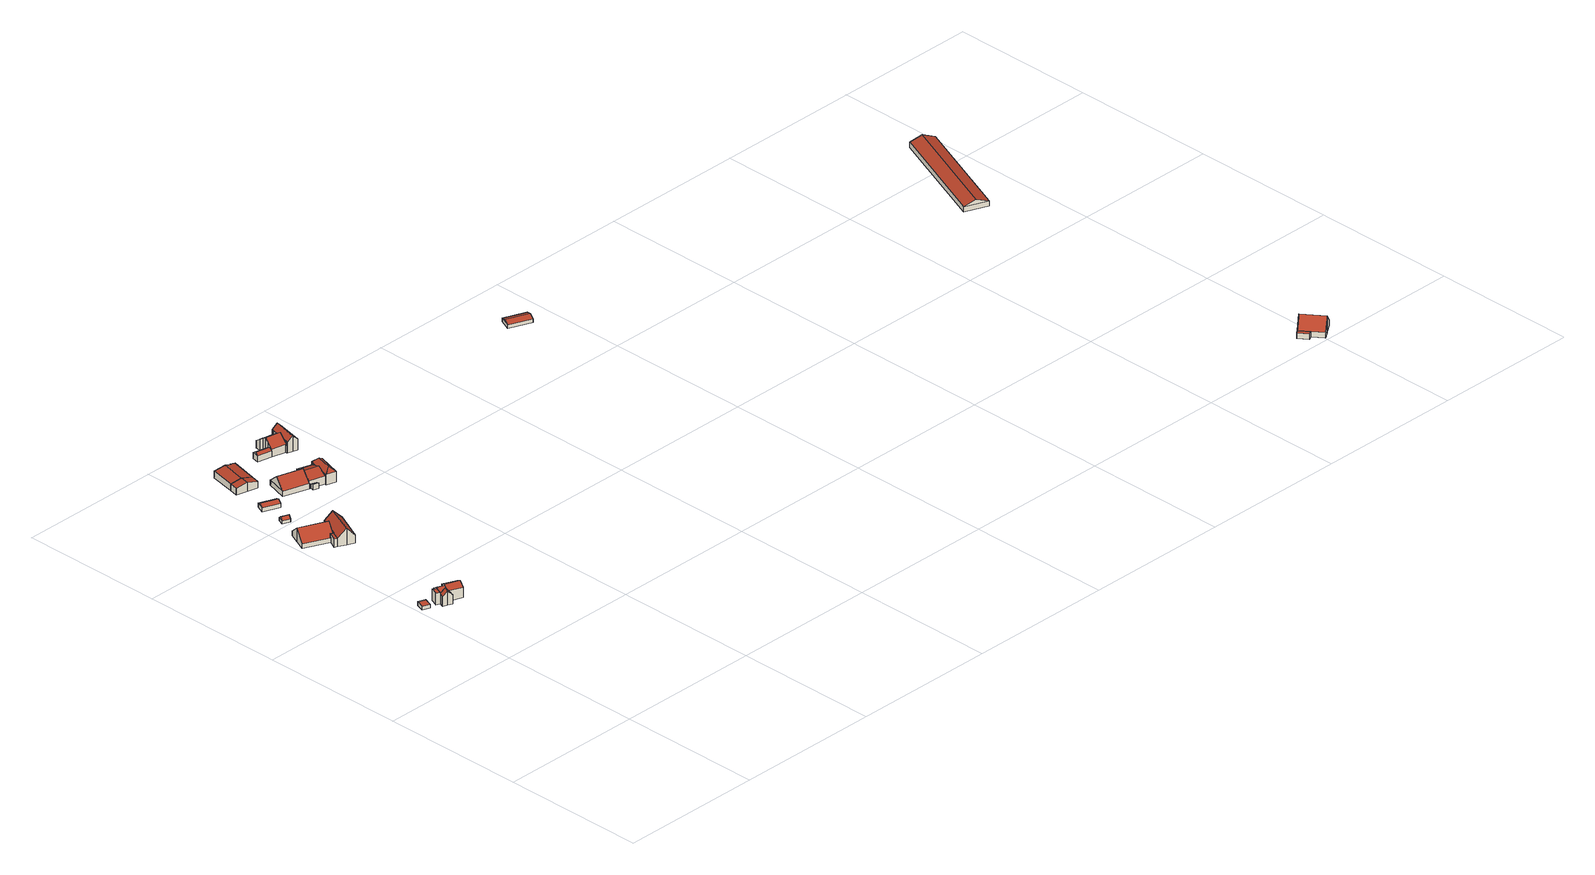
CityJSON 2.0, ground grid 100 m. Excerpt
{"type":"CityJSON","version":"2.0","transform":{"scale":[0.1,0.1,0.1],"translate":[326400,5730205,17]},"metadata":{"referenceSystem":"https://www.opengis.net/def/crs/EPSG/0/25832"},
"CityObjects":{
"building1":{"type":"Building","attributes":{"Geometrietyp2DReferenz":"3000","Gemeindeschluessel":"05170048","function":"31001_2463","roofType":"1000","measuredHeight":2.58},"address":[{"country":"Germany","locality":"Wesel","thoroughfareNumber":"1a","thoroughfareName":"Vissel"}],"geometry":[{"type":"Solid","lod":"2","boundaries":[[[[0,1,2,3]],[[4,5,1,0]],[[6,7,5,4]],[[3,2,7,6]],[[4,0,3,6]],[[1,5,7,2]]]],"semantics":{"surfaces":[{"type":"WallSurface"},{"type":"RoofSurface"},{"type":"GroundSurface"}],"values":[[0,0,0,0,1,2]]}}]},
"building2":{"type":"Building","attributes":{"Geometrietyp2DReferenz":"3000","Gemeindeschluessel":"05170048","function":"31001_1010","roofType":"1000","measuredHeight":7.97},"address":[{"country":"Germany","locality":"Wesel","thoroughfareNumber":"1a","thoroughfareName":"Vissel"}],"geometry":[{"type":"Solid","lod":"2","boundaries":[[[[8,9,10,11]],[[12,13,9,8]],[[14,15,13,12]],[[16,17,15,14]],[[18,19,17,16]],[[20,21,19,18]],[[22,23,21,20]],[[11,10,23,22]],[[20,18,16,14,12,8,11,22]],[[9,13,15,17,19,21,23,10]]]],"semantics":{"surfaces":[{"type":"WallSurface"},{"type":"RoofSurface"},{"type":"GroundSurface"}],"values":[[0,0,0,0,0,0,0,0,1,2]]}}]},
"building3":{"type":"Building","attributes":{"Gemeindeschluessel":"05170048","Geometrietyp2DReferenz":"3000","function":"31001_1010"},"address":[{"country":"Germany","locality":"Wesel","thoroughfareNumber":"1a","thoroughfareName":"Vissel"},{"country":"Germany","locality":"Wesel","thoroughfareNumber":"1b","thoroughfareName":"Vissel"}],"children":["building3-1","building3-2","building3-3"]},
"building3-1":{"type":"BuildingPart","attributes":{"roofType":"3100","measuredHeight":9.36},"parents":["building3"],"geometry":[{"type":"MultiSurface","lod":"2","boundaries":[[[24,25,26,27]],[[28,29,25,24]],[[30,31,29,28]],[[32,33,31,30]],[[27,26,34,35]],[[36,32,30,28,37]],[[24,27,35,37,28]],[[25,29,31,33,38,39,34,26]],[[32,40,41]],[[41,40,36,38,33]],[[36,37,42,43,44]],[[42,39,45,43]],[[45,38,44,43]],[[37,35,46,42]],[[34,39,42,46]]],"semantics":{"surfaces":[{"type":"WallSurface"},{"type":"RoofSurface"},{"type":"GroundSurface"},{"type":"ClosureSurface"}],"values":[0,0,0,0,0,1,1,2,0,3,0,3,3,0,3]}}]},
"building3-2":{"type":"BuildingPart","attributes":{"roofType":"3100","measuredHeight":9.64},"parents":["building3"],"geometry":[{"type":"MultiSurface","lod":"2","boundaries":[[[47,48,49,50]],[[51,52,48,47]],[[53,54,52,51]],[[55,56,54,53]],[[57,58,56,55]],[[59,60,58,57]],[[61,62,33,41]],[[50,49,62,61]],[[59,57,55,53,51,63]],[[47,50,61,41,63,51]],[[48,52,54,56,58,60,64,33,62,49]],[[59,63,65,66]],[[65,64,60,66]],[[63,40,36,44,65]],[[36,40,41,33,38]],[[65,44,38,64]]],"semantics":{"surfaces":[{"type":"WallSurface"},{"type":"RoofSurface"},{"type":"GroundSurface"},{"type":"ClosureSurface"}],"values":[0,0,0,0,0,0,0,0,1,1,2,0,3,0,3,3]}}]},
"building3-3":{"type":"BuildingPart","attributes":{"roofType":"3100","measuredHeight":8.76},"parents":["building3"],"geometry":[{"type":"MultiSurface","lod":"2","boundaries":[[[67,68,60,66]],[[69,70,68,67]],[[71,72,70,69]],[[73,74,72,71]],[[75,76,74,73]],[[46,34,76,75]],[[66,44,43,67]],[[46,75,73,71,69,67,43]],[[45,38,60,68,70,72,74,76,34]],[[43,45,39,42]],[[46,42,39,34]],[[43,44,38,45]],[[65,66,60,64]],[[44,65,64,38]]],"semantics":{"surfaces":[{"type":"WallSurface"},{"type":"RoofSurface"},{"type":"GroundSurface"},{"type":"ClosureSurface"}],"values":[0,0,0,0,0,0,1,1,2,3,3,3,3,3]}}]},
"building4":{"type":"Building","attributes":{"Geometrietyp2DReferenz":"3000","Gemeindeschluessel":"05170048","function":"31001_2720","roofType":"3100","measuredHeight":9.99},"address":[{"country":"Germany","locality":"Wesel","thoroughfareNumber":"10","thoroughfareName":"Vissel"}],"geometry":[{"type":"Solid","lod":"2","boundaries":[[[[77,78,79,80]],[[81,82,78,77]],[[83,84,82,81]],[[85,86,84,83]],[[87,88,86,85]],[[89,90,88,87]],[[91,92,90,89]],[[93,94,92,91]],[[95,96,94,93]],[[97,98,96,95]],[[80,79,98,97]],[[83,81,77,80,97,95,93,91,85]],[[89,87,85,91]],[[78,82,84,86,88,90,92,94,96,98,79]]]],"semantics":{"surfaces":[{"type":"WallSurface"},{"type":"RoofSurface"},{"type":"GroundSurface"}],"values":[[0,0,0,0,0,0,0,0,0,0,0,1,1,2]]}}]},
"building5":{"type":"Building","attributes":{"name":"Geldershof","Gemeindeschluessel":"05170048","Geometrietyp2DReferenz":"3000","function":"31001_1210"},"address":[{"country":"Germany","locality":"Wesel","thoroughfareNumber":"10","thoroughfareName":"Vissel"}],"children":["building5-1","building5-2"]},
"building5-1":{"type":"BuildingPart","attributes":{"roofType":"3100","measuredHeight":11.7},"parents":["building5"],"geometry":[{"type":"Solid","lod":"2","boundaries":[[[[99,100,101,102]],[[103,104,105,106]],[[107,108,104,103]],[[109,110,108,107]],[[111,112,110,109]],[[113,114,112,111]],[[115,116,114,113]],[[102,101,116,115]],[[109,107,103,106,99,102,111]],[[115,113,111,102]],[[100,105,104,108,110,112,114,116,101]],[[106,105,100,99]]]],"semantics":{"surfaces":[{"type":"WallSurface"},{"type":"RoofSurface"},{"type":"GroundSurface"},{"type":"ClosureSurface"}],"values":[[0,0,0,0,0,0,0,0,1,1,2,3]]}}]},
"building5-2":{"type":"BuildingPart","attributes":{"roofType":"1000","measuredHeight":5.76},"parents":["building5"],"geometry":[{"type":"Solid","lod":"2","boundaries":[[[[117,118,100,99]],[[119,120,118,117]],[[121,122,120,119]],[[106,105,122,121]],[[121,119,117,99,106]],[[118,120,122,105,100]],[[99,100,105,106]]]],"semantics":{"surfaces":[{"type":"WallSurface"},{"type":"RoofSurface"},{"type":"GroundSurface"},{"type":"ClosureSurface"}],"values":[[0,0,0,0,1,2,3]]}}]},
"building6":{"type":"Building","attributes":{"Geometrietyp2DReferenz":"3000","Gemeindeschluessel":"05170048","function":"31001_2720","roofType":"3100","measuredHeight":4.04},"address":[{"country":"Germany","locality":"Wesel","thoroughfareNumber":"10","thoroughfareName":"Vissel"}],"geometry":[{"type":"Solid","lod":"2","boundaries":[[[[123,124,125,126]],[[127,128,124,123]],[[129,130,128,127]],[[126,125,130,129]],[[123,131,127]],[[129,132,126]],[[126,132,131,123]],[[127,131,132,129]],[[124,128,130,125]]]],"semantics":{"surfaces":[{"type":"WallSurface"},{"type":"RoofSurface"},{"type":"GroundSurface"}],"values":[[0,0,0,0,0,0,1,1,2]]}}]},
"building7":{"type":"Building","attributes":{"Geometrietyp2DReferenz":"3000","Gemeindeschluessel":"05170048","function":"31001_2720","roofType":"3100","measuredHeight":4.16},"address":[{"country":"Germany","locality":"Wesel","thoroughfareNumber":"9","thoroughfareName":"Vissel"}],"geometry":[{"type":"Solid","lod":"2","boundaries":[[[[133,134,135,136]],[[137,138,134,133]],[[139,140,138,137]],[[136,135,140,139]],[[133,141,137]],[[139,142,136]],[[136,142,141,133]],[[137,141,142,139]],[[134,138,140,135]]]],"semantics":{"surfaces":[{"type":"WallSurface"},{"type":"RoofSurface"},{"type":"GroundSurface"}],"values":[[0,0,0,0,0,0,1,1,2]]}}]},
"building8":{"type":"Building","attributes":{"Gemeindeschluessel":"05170048","Geometrietyp2DReferenz":"3000","function":"31001_2720"},"address":[{"country":"Germany","locality":"Wesel","thoroughfareNumber":"9","thoroughfareName":"Vissel"}],"children":["building8-1","building8-2"]},
"building8-1":{"type":"BuildingPart","attributes":{"roofType":"3100","measuredHeight":6.33},"parents":["building8"],"geometry":[{"type":"MultiSurface","lod":"2","boundaries":[[[143,144,145,146]],[[147,148,144,143]],[[149,150,148,147]],[[151,152,150,149]],[[153,154,152,151]],[[155,156,154,153]],[[155,153,151,149,147,157]],[[143,146,157,147]],[[158,145,144,148,150,152,154,156]],[[159,160,158,156]],[[155,157,160,159]],[[160,161,145,158]],[[157,146,161,160]]],"semantics":{"surfaces":[{"type":"WallSurface"},{"type":"RoofSurface"},{"type":"GroundSurface"},{"type":"ClosureSurface"}],"values":[0,0,0,0,0,0,1,1,2,0,3,0,3]}}]},
"building8-2":{"type":"BuildingPart","attributes":{"roofType":"3100","measuredHeight":6.27},"address":[{"country":"Germany","locality":"Wesel","thoroughfareNumber":"9","thoroughfareName":"Vissel"}],"parents":["building8"],"geometry":[{"type":"Solid","lod":"2","boundaries":[[[[162,163,164,165]],[[166,167,163,162]],[[146,161,167,166]],[[168,169,159,155]],[[165,164,169,168]],[[146,166,162,165,157]],[[168,155,157,165]],[[163,167,161,160,159,169,164]],[[157,160,161,146]],[[155,159,160,157]]]],"semantics":{"surfaces":[{"type":"WallSurface"},{"type":"RoofSurface"},{"type":"GroundSurface"},{"type":"ClosureSurface"}],"values":[[0,0,0,0,0,1,1,2,3,3]]}}]},
"building9":{"type":"Building","attributes":{"Geometrietyp2DReferenz":"3000","Gemeindeschluessel":"05170048","function":"31001_2143","roofType":"3100","measuredHeight":10.21},"address":[{"country":"Germany","locality":"Wesel","thoroughfareNumber":"9","thoroughfareName":"Vissel"}],"geometry":[{"type":"Solid","lod":"2","boundaries":[[[[170,171,172,173]],[[174,175,171,170]],[[176,177,175,174]],[[173,172,177,176]],[[170,178,174]],[[176,179,173]],[[173,179,178,170]],[[174,178,179,176]],[[171,175,177,172]]]],"semantics":{"surfaces":[{"type":"WallSurface"},{"type":"RoofSurface"},{"type":"GroundSurface"}],"values":[[0,0,0,0,0,0,1,1,2]]}}]},
"building10":{"type":"Building","attributes":{"Geometrietyp2DReferenz":"3000","Gemeindeschluessel":"05170048","function":"51009_1610","roofType":"2100","measuredHeight":3.77},"geometry":[{"type":"Solid","lod":"2","boundaries":[[[[180,181,182,183]],[[184,185,181,180]],[[186,187,185,184]],[[183,182,187,186]],[[184,180,183,186]],[[181,185,187,182]]]],"semantics":{"surfaces":[{"type":"WallSurface"},{"type":"RoofSurface"},{"type":"GroundSurface"}],"values":[[0,0,0,0,1,2]]}}]},
"building11":{"type":"Building","attributes":{"name":"Wewelshof","Gemeindeschluessel":"05170048","Geometrietyp2DReferenz":"3000","function":"31001_1010"},"address":[{"country":"Germany","locality":"Wesel","thoroughfareNumber":"9","thoroughfareName":"Vissel"}],"children":["building11-1","building11-2"]},
"building11-1":{"type":"BuildingPart","attributes":{"roofType":"3200","measuredHeight":10.37},"parents":["building11"],"geometry":[{"type":"MultiSurface","lod":"2","boundaries":[[[188,189,190,191]],[[192,193,194,195]],[[196,197,193,192]],[[198,199,197,196]],[[191,190,199,198]],[[200,192,195,188,191,201]],[[191,198,201]],[[201,198,196,200]],[[196,192,200]],[[189,194,193,197,199,190]],[[202,203,204,194,189]],[[188,205,206]],[[195,207,208]],[[209,208,207,204,203]],[[206,205,209,203,202]]],"semantics":{"surfaces":[{"type":"WallSurface"},{"type":"RoofSurface"},{"type":"GroundSurface"},{"type":"ClosureSurface"}],"values":[0,0,0,0,0,1,1,1,1,2,0,0,0,3,3]}}]},
"building11-2":{"type":"BuildingPart","attributes":{"roofType":"3100","measuredHeight":8.51},"address":[{"country":"Germany","locality":"Wesel","thoroughfareNumber":"9","thoroughfareName":"Vissel"}],"parents":["building11"],"geometry":[{"type":"MultiSurface","lod":"2","boundaries":[[[210,211,175,212]],[[213,171,211,210]],[[214,215,171,213]],[[207,204,215,214]],[[212,175,202,206]],[[212,206,216,210]],[[207,214,213,210,216]],[[211,171,215,204,203,202,175]],[[216,209,208]],[[207,208,209,203,204]],[[216,205,209]],[[209,205,206,202,203]]],"semantics":{"surfaces":[{"type":"WallSurface"},{"type":"RoofSurface"},{"type":"GroundSurface"},{"type":"ClosureSurface"}],"values":[0,0,0,0,0,1,1,2,0,3,0,3]}}]},
"building12":{"type":"Building","attributes":{"Geometrietyp2DReferenz":"3000","Gemeindeschluessel":"05170048","function":"51009_1610","roofType":"3100","measuredHeight":5.42},"geometry":[{"type":"Solid","lod":"2","boundaries":[[[[217,218,219,220]],[[221,222,218,217]],[[223,224,222,221]],[[220,219,224,223]],[[217,225,221]],[[223,226,220]],[[220,226,225,217]],[[221,225,226,223]],[[218,222,224,219]]]],"semantics":{"surfaces":[{"type":"WallSurface"},{"type":"RoofSurface"},{"type":"GroundSurface"}],"values":[[0,0,0,0,0,0,1,1,2]]}}]},
"building13":{"type":"Building","attributes":{"Gemeindeschluessel":"05170048","Geometrietyp2DReferenz":"3000","function":"31001_1210"},"address":[{"country":"Germany","locality":"Wesel","thoroughfareNumber":"8","thoroughfareName":"Vissel"}],"children":["building13-1","building13-2","building13-3"]},
"building13-1":{"type":"BuildingPart","attributes":{"roofType":"3100","measuredHeight":10.07},"parents":["building13"],"geometry":[{"type":"MultiSurface","lod":"2","boundaries":[[[227,228,229,230]],[[231,232,228,227]],[[233,234,235,236]],[[237,238,234,233]],[[239,240,238,237]],[[241,242,240,239]],[[243,244,242,241]],[[245,246,244,243]],[[247,248,249,250]],[[251,252,248,247]],[[253,254,252,251]],[[255,256,254,253]],[[230,229,256,255]],[[236,231,227,230,255,253,251,233]],[[247,250,257,258,245,243,241,239,237,233,251]],[[228,232,235,234,238,240,242,244,246,259,260,249,248,252,254,256,229]],[[224,235,232,219]],[[231,236,223,226,220]],[[224,219,220,223]],[[226,223,220]],[[245,258,261,262]],[[263,259,246,264]],[[263,264,262,261]],[[263,265,260,259]],[[258,257,266,261]],[[265,263,261,266]],[[265,267,249,260]],[[257,250,268,266]],[[267,265,266,268]]],"semantics":{"surfaces":[{"type":"WallSurface"},{"type":"RoofSurface"},{"type":"GroundSurface"},{"type":"ClosureSurface"}],"values":[0,0,0,0,0,0,0,0,0,0,0,0,0,1,1,2,0,0,3,3,0,0,3,0,0,3,0,0,3]}}]},
"building13-2":{"type":"BuildingPart","attributes":{"roofType":"1000","measuredHeight":4.21},"address":[{"country":"Germany","locality":"Wesel","thoroughfareNumber":"8","thoroughfareName":"Vissel"}],"parents":["building13"],"geometry":[{"type":"Solid","lod":"2","boundaries":[[[[268,267,264,262]],[[261,266,268,262]],[[265,263,264,267]],[[268,266,265,267]],[[266,261,263,265]],[[261,262,264,263]]]],"semantics":{"surfaces":[{"type":"WallSurface"},{"type":"RoofSurface"},{"type":"GroundSurface"},{"type":"ClosureSurface"}],"values":[[0,1,2,3,3,3]]}}]},
"building13-3":{"type":"BuildingPart","attributes":{"roofType":"3100","measuredHeight":5.42},"address":[{"country":"Germany","locality":"Wesel","thoroughfareNumber":"8","thoroughfareName":"Vissel"}],"parents":["building13"],"geometry":[{"type":"Solid","lod":"2","boundaries":[[[[223,224,222,221]],[[217,218,219,220]],[[221,222,218,217]],[[217,225,221]],[[221,225,226,223]],[[220,226,225,217]],[[224,219,218,222]],[[223,220,219,224]],[[223,226,220]]]],"semantics":{"surfaces":[{"type":"WallSurface"},{"type":"RoofSurface"},{"type":"GroundSurface"},{"type":"ClosureSurface"}],"values":[[0,0,0,0,1,1,2,3,3]]}}]},
"building14":{"type":"Building","attributes":{"name":"Masshof","Geometrietyp2DReferenz":"3000","Gemeindeschluessel":"05170048","function":"31001_1210","roofType":"3100","measuredHeight":10.96},"address":[{"country":"Germany","locality":"Wesel","thoroughfareNumber":"8","thoroughfareName":"Vissel"}],"geometry":[{"type":"Solid","lod":"2","boundaries":[[[[269,270,271,272]],[[273,274,270,269]],[[275,276,274,273]],[[277,278,276,275]],[[279,280,278,277]],[[281,282,280,279]],[[283,284,282,281]],[[285,286,284,283]],[[272,271,286,285]],[[279,277,275,273,269,272,281]],[[285,283,281,272]],[[270,274,276,278,280,282,284,286,271]]]],"semantics":{"surfaces":[{"type":"WallSurface"},{"type":"RoofSurface"},{"type":"GroundSurface"}],"values":[[0,0,0,0,0,0,0,0,0,1,1,2]]}}]},
"building15":{"type":"Building","attributes":{"Geometrietyp2DReferenz":"3000","Gemeindeschluessel":"05170048","function":"31001_2720","roofType":"3100","measuredHeight":4.1},"geometry":[{"type":"Solid","lod":"2","boundaries":[[[[287,288,289,290]],[[291,292,288,287]],[[293,294,292,291]],[[290,289,294,293]],[[287,295,291]],[[293,296,290]],[[290,296,295,287]],[[291,295,296,293]],[[288,292,294,289]]]],"semantics":{"surfaces":[{"type":"WallSurface"},{"type":"RoofSurface"},{"type":"GroundSurface"}],"values":[[0,0,0,0,0,0,1,1,2]]}}]},
"building16":{"type":"Building","attributes":{"name":"Hollandshof","Gemeindeschluessel":"05170048","Geometrietyp2DReferenz":"3000","function":"31001_1210"},"address":[{"country":"Germany","locality":"Wesel","thoroughfareNumber":"4","thoroughfareName":"Jöckern"}],"children":["building16-1","building16-2","building16-3"]},
"building16-1":{"type":"BuildingPart","attributes":{"roofType":"3100","measuredHeight":11.22},"parents":["building16"],"geometry":[{"type":"Solid","lod":"2","boundaries":[[[[297,298,299,300]],[[301,302,303,304]],[[305,306,302,301]],[[307,308,309,310]],[[311,312,308,307]],[[313,314,312,311]],[[300,299,314,313]],[[304,297,300,313,311,301]],[[307,310,305,301,311]],[[298,303,302,306,309,308,312,314,299]],[[304,303,298,297]],[[310,309,306,305]]]],"semantics":{"surfaces":[{"type":"WallSurface"},{"type":"RoofSurface"},{"type":"GroundSurface"},{"type":"ClosureSurface"}],"values":[[0,0,0,0,0,0,0,1,1,2,3,3]]}}]},
"building16-2":{"type":"BuildingPart","attributes":{"roofType":"1000","measuredHeight":3.86},"parents":["building16"],"geometry":[{"type":"Solid","lod":"2","boundaries":[[[[304,303,315,316]],[[317,318,298,297]],[[316,315,318,317]],[[297,304,316,317]],[[303,298,318,315]],[[297,298,303,304]]]],"semantics":{"surfaces":[{"type":"WallSurface"},{"type":"RoofSurface"},{"type":"GroundSurface"},{"type":"ClosureSurface"}],"values":[[0,0,0,1,2,3]]}}]},
"building16-3":{"type":"BuildingPart","attributes":{"roofType":"1000","measuredHeight":3.86},"parents":["building16"],"geometry":[{"type":"Solid","lod":"2","boundaries":[[[[319,320,306,305]],[[321,322,320,319]],[[310,309,322,321]],[[321,319,305,310]],[[320,322,309,306]],[[305,306,309,310]]]],"semantics":{"surfaces":[{"type":"WallSurface"},{"type":"RoofSurface"},{"type":"GroundSurface"},{"type":"ClosureSurface"}],"values":[[0,0,0,1,2,3]]}}]},
"building17":{"type":"Building","attributes":{"Geometrietyp2DReferenz":"3000","Gemeindeschluessel":"05170048","function":"31001_2720","roofType":"3100","measuredHeight":6.76},"address":[{"country":"Germany","locality":"Wesel","thoroughfareNumber":"5","thoroughfareName":"Jöckern"}],"geometry":[{"type":"Solid","lod":"2","boundaries":[[[[323,324,325,326]],[[327,328,324,323]],[[329,330,328,327]],[[326,325,330,329]],[[323,331,327]],[[329,332,326]],[[326,332,331,323]],[[327,331,332,329]],[[324,328,330,325]]]],"semantics":{"surfaces":[{"type":"WallSurface"},{"type":"RoofSurface"},{"type":"GroundSurface"}],"values":[[0,0,0,0,0,0,1,1,2]]}}]}
},
"vertices":[
[81,1766,53],[81,1766,28],[30,1785,28],[30,1785,53],[60,1710,53],[60,1710,28],[9,1729,53],[9,1729,28],
[126,1727,95],[126,1727,15],[124,1724,15],[124,1724,95],[144,1776,95],[144,1776,15],[148,1774,95],[148,1774,15],[148,1772,95],[148,1772,15],[169,1763,95],[169,1763,15],[151,1718,95],[151,1718,15],[150,1714,95],[150,1714,15],
[326,1744,90],[326,1744,18],[231,1781,18],[231,1781,90],[310,1703,112],[310,1703,18],[294,1661,90],[294,1661,18],[212,1693,90],[212,1693,18],[228,1774,18],[228,1774,94],[199,1699,90],[215,1740,112],[199,1699,18],[215,1740,18],[205,1696,90],[212,1693,83],[215,1740,103],[214,1736,106],[199,1699,80],[214,1736,18],[228,1774,80],
[199,1657,83],[199,1657,18],[200,1660,18],[200,1660,83],[168,1669,115],[168,1669,18],[137,1680,83],[137,1680,18],[139,1686,83],[139,1686,18],[150,1714,83],[150,1714,18],[151,1718,83],[151,1718,18],[199,1660,84],[199,1660,18],[182,1705,115],[182,1705,18],[182,1705,80],[151,1718,80],
[166,1755,106],[166,1755,18],[169,1763,100],[169,1763,18],[183,1800,75],[183,1800,18],[203,1792,75],[203,1792,18],[200,1785,80],[200,1785,18],
[17,2731,58],[17,2731,26],[185,2659,26],[185,2659,58],[18,2733,60],[18,2733,26],[19,2733,60],[19,2733,26],[50,2804,126],[50,2804,26],[80,2876,60],[80,2876,26],[266,2792,60],[266,2792,26],[236,2722,126],[236,2722,26],[207,2654,61],[207,2654,26],[206,2653,60],[206,2653,26],[186,2662,60],[186,2662,26],
[178,2592,85],[178,2592,27],[229,2569,27],[229,2569,144],[206,2653,86],[206,2653,27],[205,2654,27],[205,2654,85],[207,2654,86],[207,2654,27],[266,2792,85],[266,2792,27],[318,2768,144],[318,2768,27],[371,2744,85],[371,2744,27],[279,2546,85],[279,2546,27],
[158,2602,85],[158,2602,27],[185,2659,85],[185,2659,27],[186,2662,85],[186,2662,27],
[199,3031,48],[199,3031,27],[147,3051,27],[147,3051,48],[182,2989,48],[182,2989,27],[131,3009,48],[131,3009,27],[191,3010,67],[139,3030,67],
[286,3206,53],[286,3206,27],[173,3250,27],[173,3250,53],[263,3149,53],[263,3149,27],[150,3193,53],[150,3193,27],[274,3177,68],[161,3222,68],
[230,3670,72],[230,3670,25],[193,3497,25],[193,3497,72],[305,3652,89],[305,3652,25],[347,3643,79],[347,3643,25],[349,3650,79],[349,3650,25],[381,3643,72],[381,3643,25],[341,3463,72],[341,3463,25],[267,3480,89],[267,3480,25],[341,3463,26],[267,3480,26],[193,3497,26],
[181,3436,72],[181,3436,26],[254,3419,26],[254,3419,89],[181,3439,72],[181,3439,26],[328,3403,72],[328,3403,26],
[573,3314,65],[573,3314,29],[399,3366,29],[399,3366,65],[531,3170,65],[531,3170,29],[357,3222,65],[357,3222,29],[552,3242,131],[378,3294,131],
[539,3167,59],[539,3167,31],[534,3141,31],[534,3141,69],[579,3155,59],[579,3155,31],[572,3130,69],[572,3130,31],
[635,3139,100],[635,3139,28],[632,3128,28],[632,3128,101],[681,3294,101],[681,3294,28],[678,3284,28],[678,3284,101],[749,3274,101],[749,3274,28],[699,3108,101],[699,3108,28],[706,3256,132],[674,3146,132],[635,3139,29],[656,3212,29],[678,3284,29],[646,3177,100],[635,3139,85],[678,3284,85],[666,3246,101],[656,3212,101],
[552,3242,115],[552,3242,29],[531,3170,85],[573,3314,85],[574,3315,85],[574,3315,29],[656,3212,115],
[540,3609,67],[540,3609,26],[641,3587,26],[641,3587,67],[551,3655,67],[551,3655,26],[651,3634,67],[651,3634,26],[546,3632,80],[646,3611,80],
[737,3567,78],[737,3567,23],[735,3557,23],[735,3557,71],[641,3587,78],[641,3587,23],[655,3654,124],[655,3654,23],[651,3634,23],[651,3634,110],[661,3682,104],[661,3682,23],[643,3686,104],[643,3686,23],[652,3725,77],[652,3725,23],[652,3728,75],[652,3728,23],[676,3723,75],[676,3723,23],[775,3703,75],[775,3703,23],[695,3719,23],[695,3719,75],[759,3632,124],[759,3632,23],[743,3566,78],[743,3566,23],[741,3556,71],[741,3556,23],[694,3715,78],[676,3719,78],[676,3719,23],[694,3715,23],[676,3719,70],[676,3723,70],[676,3719,28],[676,3723,28],[694,3715,28],[694,3715,70],[695,3719,28],[695,3719,70],
[739,3549,99],[739,3549,24],[773,3541,24],[773,3541,133],[741,3556,99],[741,3556,24],[743,3566,99],[743,3566,24],[775,3703,99],[775,3703,24],[779,3719,99],[779,3719,24],[813,3711,133],[813,3711,24],[847,3702,99],[847,3702,24],[807,3533,99],[807,3533,24],
[2875,3624,33],[2875,3624,8],[2723,3686,8],[2723,3686,33],[2842,3545,33],[2842,3545,8],[2690,3607,33],[2690,3607,8],[2859,3584,49],[2706,3646,49],
[5938,76,61],[5938,76,22],[5993,2,22],[5993,2,61],[5949,183,134],[5949,183,22],[5891,140,22],[5891,140,61],[6008,226,61],[6008,226,22],[6109,87,61],[6109,87,22],[6054,163,22],[6054,163,61],[6051,45,134],[6051,45,22],[6040,36,120],[6040,36,22],
[5869,124,22],[5869,124,61],[5916,60,61],[5916,60,22],
[6026,239,61],[6026,239,22],[6073,176,61],[6073,176,22],
[5688,2504,46],[5688,2504,10],[5992,3248,10],[5992,3248,46],[5532,2567,46],[5532,2567,10],[5837,3312,46],[5837,3312,10],[5610,2536,78],[5915,3280,78]
]}
